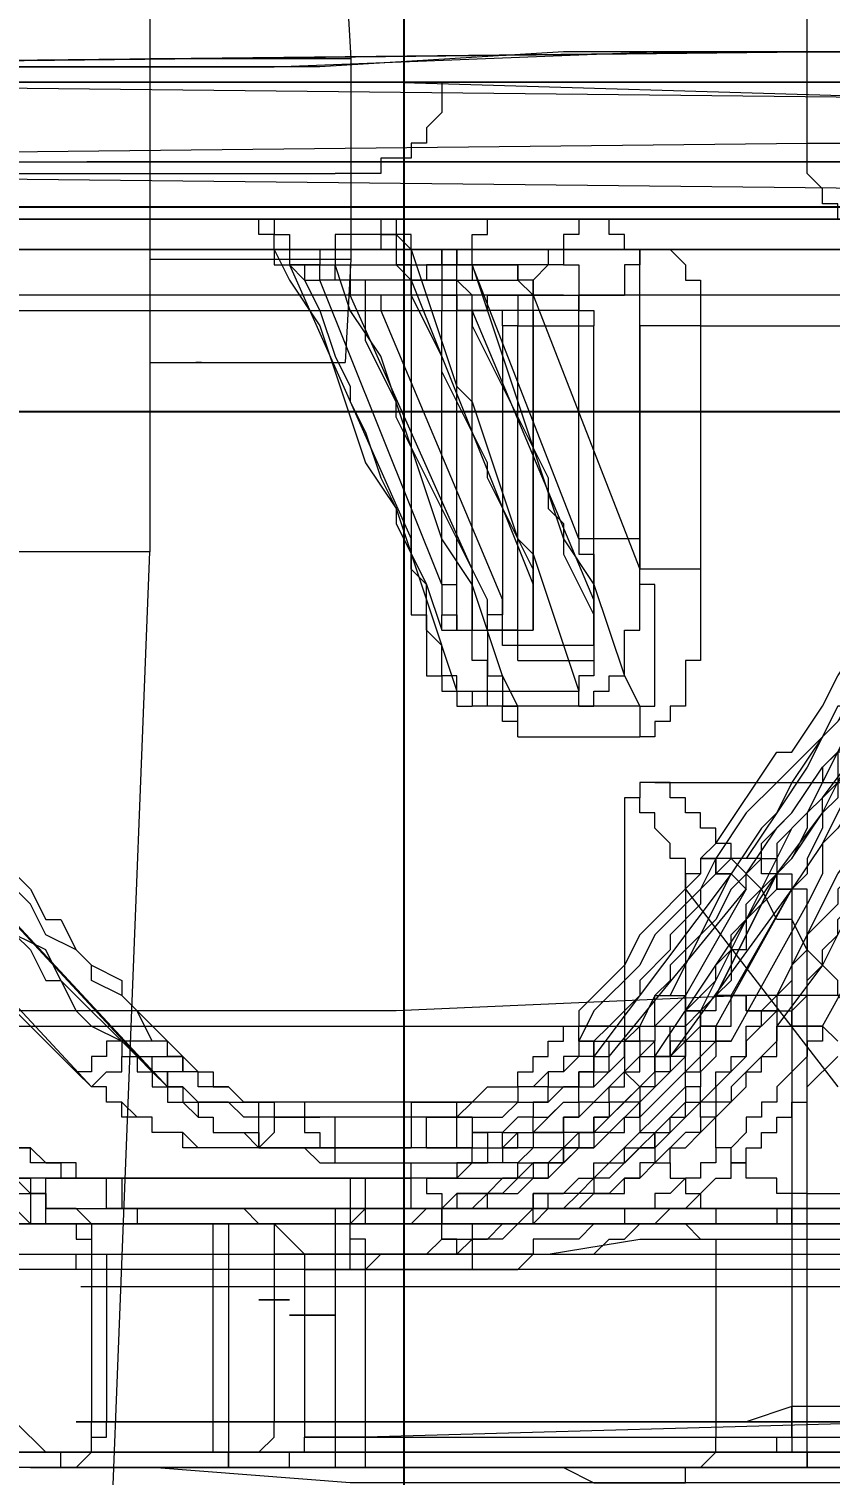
# Model space of a CAD drawing. Header units: millimetres. Extents: x 25083 to 52777, y 24772 to 45779.
# Drawn here: x 38549.48 to 38569.01, y 33675.28 to 33710.55 of the extents above; entities that cross this region are included whole.
import ezdxf

# ---------------------------------------------------------------- set-up
doc = ezdxf.new("R2010")
doc.units = ezdxf.units.MM
doc.layers.add('小车', color=7, linetype='Continuous')
doc.styles.get("Standard").update_dxf_attribs({"font": ''})
doc.styles.get('Standard').set_extended_font_data('SimSun')
doc.dimstyles.new('15', dxfattribs={"dimtxt": 15, "dimasz": 10, "dimexe": 2, "dimexo": 1, "dimgap": 1, "dimtad": 1, "dimdsep": 46, "dimtxsty": 'Standard', "dimcen": 2.5, "dimadec": 0, "dimazin": 0, "dimtfac": 1, "dimtmove": 2, "dimatfit": 3, "dimfxl": 1, "dimtolj": 1, "dimarcsym": 0})
doc.dimstyles.new('ISO-25', dxfattribs={"dimtxt": 2.5, "dimasz": 2.5, "dimexe": 1.25, "dimexo": 0.625, "dimtad": 1, "dimtxsty": 'Standard', "dimcen": 2.5, "dimadec": 0, "dimazin": 0, "dimtfac": 1, "dimtmove": 0, "dimatfit": 3, "dimfxl": 1, "dimarcsym": 0})

# ---------------------------------------------------------------- blocks, each defined once
blk = doc.blocks.new('*D925')
at = {"color": 0, "lineweight": -2}
for p, q in [((29677.862, 34881.662), (29677.862, 32448.293)), ((40733.017, 34757.645), (40733.017, 32448.293)), ((29680.362, 32449.543), (40730.517, 32449.543))]:
    blk.add_line(p, q, dxfattribs=at)
at = {"color": 0}
for points in [[(29680.362, 32449.96), (29680.362, 32449.127), (29677.862, 32449.543)], [(40730.517, 32449.127), (40730.517, 32449.96), (40733.017, 32449.543)]]:
    blk.add_solid(points, dxfattribs=at)
at = {"layer": 'DEFPOINTS', "color": 0}
for p in [(29677.862, 34882.287), (40733.017, 34758.27), (40733.017, 32449.543)]:
    blk.add_point(p, dxfattribs=at)
at = {"color": 0, "insert": (35205.439, 32451.628), "char_height": 2.5, "attachment_point": 5}
blk.add_mtext('11055,15', dxfattribs=at)
blk = doc.blocks.new('zw$D2F4')
at = {"color": 7, "lineweight": 5}
for points in [[(528.072, 956.249), (528.444, 922.456)], [(530.672, 922.456), (530.301, 956.249)], [(530.301, 955.507), (530.672, 922.456)], [(526.587, 955.135), (526.587, 921.342)], [(527.33, 920.228), (527.701, 955.135)], [(529.929, 955.135), (529.558, 920.228)], [(529.929, 933.597), (529.929, 955.135)], [(525.844, 919.114), (525.844, 954.021)], [(501.335, 781.711), (500.963, 781.711), (500.963, 782.825), (501.335, 784.31), (500.963, 785.424), (500.963, 820.332), (500.592, 832.587), (500.592, 901.66), (500.963, 914.286), (500.963, 925.427), (500.963, 935.082), (500.963, 953.279), (501.335, 953.65)], [(501.335, 953.65), (501.335, 928.769), (501.706, 926.541), (501.706, 809.934), (501.335, 800.65), (501.335, 781.711)], [(530.301, 782.825), (529.929, 782.825), (529.929, 783.939), (530.301, 785.796), (529.929, 786.91), (529.929, 832.958), (529.558, 846.327), (529.558, 887.919), (529.929, 901.288), (529.929, 936.567), (529.929, 942.138), (529.929, 948.822), (530.301, 950.308), (529.929, 951.422), (529.929, 952.536), (530.301, 952.907)], [(530.301, 952.907), (530.301, 935.453), (530.672, 926.169), (530.672, 810.677), (530.301, 801.393), (530.301, 798.793), (530.301, 793.594), (530.301, 782.825)], [(530.672, 891.262), (530.672, 928.397), (530.301, 934.339), (530.301, 951.05)], [(526.587, 933.225), (526.587, 944.737), (526.216, 945.851), (526.216, 949.194)], [(496.136, 786.91), (496.136, 792.48), (495.764, 794.337), (496.136, 796.194), (496.136, 800.279), (495.764, 803.621), (495.764, 922.084), (495.764, 931.368), (495.764, 933.597), (496.136, 938.424), (496.136, 948.822)], [(496.136, 948.822), (496.136, 945.48), (496.507, 944.737), (496.507, 813.648), (496.507, 804.364), (496.507, 791.366), (496.136, 790.623), (496.136, 786.91)], [(496.507, 941.024), (497.25, 941.766), (498.735, 942.509), (502.449, 943.995), (505.048, 945.109), (508.762, 946.223), (513.218, 947.337), (519.16, 948.08), (519.903, 948.451)], [(525.844, 948.451), (525.844, 931.74)], [(527.701, 948.451), (527.701, 933.968)], [(529.929, 948.451), (529.929, 897.575), (529.558, 892.004)], [(524.73, 932.111), (524.73, 947.708)], [(524.359, 946.965), (524.359, 930.626)], [(502.077, 941.395), (502.449, 941.766), (502.449, 943.252), (502.82, 943.252), (502.82, 943.995), (503.191, 943.995), (503.191, 944.366), (503.934, 945.109), (504.306, 945.109), (504.306, 945.48), (504.677, 945.48), (505.048, 945.851), (505.42, 945.851), (505.791, 946.223), (507.276, 946.223)], [(506.905, 945.851), (505.42, 945.851), (505.42, 945.48), (504.677, 945.48), (504.677, 945.109), (504.306, 945.109), (503.934, 944.737), (503.563, 944.737), (503.563, 944.366), (503.191, 944.366), (503.191, 943.995), (502.82, 943.623), (502.82, 943.252), (502.449, 943.252), (502.449, 942.509), (502.077, 942.138), (502.077, 941.024)], [(507.276, 945.109), (506.162, 945.109), (505.791, 944.737), (505.42, 944.737), (505.048, 944.366), (504.677, 944.366), (504.677, 943.995), (504.306, 943.995), (504.306, 943.623), (503.934, 943.623), (503.934, 943.252), (503.563, 942.88), (503.563, 942.138), (503.191, 942.138), (503.191, 941.395)], [(505.791, 940.281), (510.619, 945.109)], [(503.191, 941.024), (503.191, 942.138), (503.563, 942.509), (503.563, 942.88), (503.934, 942.88), (503.934, 943.623), (504.306, 943.623), (504.677, 943.995), (505.048, 943.995), (505.048, 944.366), (505.791, 944.366), (505.791, 944.737), (506.905, 944.737)], [(510.619, 944.737), (505.42, 939.91)], [(511.361, 944.366), (511.361, 943.995), (510.99, 943.623), (510.247, 943.252), (509.876, 942.509), (509.505, 942.509), (509.133, 941.766), (508.762, 941.395), (508.019, 941.024), (508.019, 940.652), (507.276, 940.281), (506.905, 939.91), (506.534, 939.167)], [(507.276, 943.995), (505.791, 943.995), (505.791, 943.623), (504.677, 943.623), (504.677, 943.252), (504.306, 943.252), (504.306, 942.88), (503.934, 942.88), (503.563, 942.509), (503.191, 942.138), (503.191, 941.766), (502.82, 941.766), (502.82, 941.024), (502.449, 941.024), (502.449, 939.167)], [(506.162, 938.796), (508.019, 940.652), (508.762, 941.024), (509.133, 941.766), (511.361, 943.995)], [(507.648, 852.269), (507.648, 923.941), (507.276, 932.482), (507.276, 943.995)], [(502.077, 938.796), (502.077, 939.91), (502.449, 940.281), (502.449, 941.024), (502.82, 941.024), (502.82, 941.395), (503.563, 942.138), (504.306, 942.88), (504.677, 942.88), (505.048, 943.252), (506.162, 943.252), (506.162, 943.623), (506.905, 943.623)], [(506.905, 943.623), (506.905, 926.912)], [(503.191, 939.538), (503.191, 940.281), (503.563, 940.281), (503.563, 941.395), (503.934, 941.395), (503.934, 941.766), (504.677, 942.509), (505.048, 942.88), (505.42, 942.88), (505.791, 943.252), (507.276, 943.252)], [(510.99, 943.252), (505.791, 938.424)], [(502.077, 941.395), (502.077, 942.88)], [(502.077, 942.88), (502.077, 941.395), (502.077, 941.024)], [(506.905, 942.88), (505.791, 942.88), (505.791, 942.509), (505.048, 942.509), (505.048, 942.138), (504.306, 942.138), (504.306, 941.766), (503.934, 941.766), (503.934, 941.395), (503.563, 941.024), (503.563, 940.652), (503.191, 940.652), (503.191, 939.167)], [(505.42, 938.053), (510.619, 942.88)], [(506.534, 938.053), (506.534, 938.424), (507.276, 938.796), (507.648, 939.167), (508.019, 939.91), (508.39, 939.91), (508.762, 940.281), (509.133, 941.024), (509.876, 941.395), (511.361, 942.88)], [(511.361, 942.509), (510.99, 942.509), (510.619, 941.766), (510.247, 941.395), (509.505, 941.024), (509.505, 940.652), (508.762, 940.281), (508.39, 939.91), (508.019, 939.167), (507.648, 939.167), (506.162, 937.681)], [(496.507, 940.652), (496.507, 941.766)], [(496.136, 941.024), (496.136, 941.395), (496.136, 941.024), (496.136, 940.652)], [(502.077, 933.597), (502.077, 941.395)], [(503.191, 941.395), (502.077, 941.395)], [(502.077, 940.652), (502.077, 941.395), (502.077, 941.024)], [(503.191, 933.597), (503.191, 941.395)], [(496.136, 936.567), (496.136, 941.024)], [(496.136, 941.024), (496.136, 940.652), (496.507, 940.652), (496.507, 939.91), (496.878, 939.91), (497.25, 939.91)], [(502.077, 941.024), (502.077, 940.281), (501.706, 940.281), (501.706, 939.91), (501.335, 939.91)], [(502.077, 941.024), (502.077, 933.225)], [(502.077, 941.024), (502.077, 936.567)], [(502.077, 941.024), (503.191, 941.024)], [(503.191, 941.024), (503.191, 933.225)], [(496.136, 940.652), (496.136, 936.196)], [(496.136, 940.652), (496.136, 940.281), (496.507, 939.91), (496.878, 939.91), (496.878, 939.538), (497.25, 939.538)], [(496.507, 939.538), (496.507, 940.652)], [(502.077, 940.652), (502.077, 939.91), (501.706, 939.91), (501.335, 939.91), (501.335, 939.538), (500.963, 939.538)], [(502.077, 936.196), (502.077, 940.652)], [(497.25, 939.91), (497.25, 940.281), (497.25, 939.538)], [(500.963, 939.538), (500.963, 940.281), (501.335, 940.281), (501.335, 939.91)], [(503.934, 935.825), (503.934, 937.31), (504.306, 937.681), (504.306, 938.424), (504.677, 938.424), (504.677, 939.167), (505.048, 939.167), (505.048, 939.538), (505.42, 939.538), (505.42, 939.91), (505.791, 940.281)], [(506.534, 939.167), (506.534, 939.538), (506.162, 939.538), (506.162, 939.91), (505.791, 939.91), (505.791, 940.281)], [(501.335, 939.91), (497.25, 939.91)], [(497.25, 936.939), (497.25, 939.91)], [(501.335, 939.91), (501.335, 936.939)], [(503.934, 935.825), (503.934, 937.681), (504.306, 937.681), (504.306, 938.424), (504.677, 938.424), (504.677, 938.796), (505.048, 939.167), (505.048, 939.538), (505.42, 939.538), (505.42, 939.91)], [(505.42, 939.91), (505.791, 939.538), (505.791, 939.167), (506.162, 939.167), (506.162, 938.796)], [(496.507, 938.796), (496.507, 939.538)], [(500.963, 939.538), (497.25, 939.538)], [(497.25, 939.538), (497.25, 936.567)], [(500.963, 936.567), (500.963, 939.538)], [(502.449, 939.167), (502.449, 939.538), (503.191, 939.538)], [(503.191, 939.538), (503.191, 932.111)], [(503.191, 939.167), (502.449, 939.167), (502.449, 938.796), (502.077, 938.796)], [(502.449, 939.167), (502.449, 931.74)], [(502.449, 853.383), (502.449, 939.167)], [(503.191, 931.74), (503.191, 939.167)], [(506.534, 939.167), (506.162, 939.167), (506.162, 938.796), (505.791, 938.796), (505.791, 938.424), (505.42, 938.053), (505.42, 937.681), (505.048, 937.31), (505.048, 936.567), (505.048, 935.825)], [(506.534, 938.053), (506.534, 939.167)], [(496.507, 938.053), (496.507, 938.796)], [(502.077, 931.368), (502.077, 938.796)], [(502.077, 938.796), (502.077, 923.198)], [(504.677, 935.453), (504.677, 936.196), (505.048, 936.567), (505.048, 937.31), (505.42, 937.681), (505.42, 938.053), (505.791, 938.053), (505.791, 938.424), (506.162, 938.796)], [(505.791, 938.424), (505.42, 938.424), (505.42, 938.053), (505.048, 938.053), (505.048, 937.681), (504.677, 937.31), (504.677, 936.939), (504.306, 936.939), (504.306, 935.825), (503.934, 935.825), (503.934, 935.453), (503.934, 934.339)], [(505.791, 938.424), (506.162, 938.424), (506.162, 938.053), (506.534, 938.053)], [(496.507, 937.681), (496.507, 938.053)], [(505.42, 938.053), (505.42, 937.681), (505.048, 937.681), (505.048, 937.31), (504.677, 937.31), (504.677, 936.939), (504.306, 936.939), (504.306, 936.196), (503.934, 935.825), (503.934, 935.082), (503.934, 934.711), (503.563, 934.339), (503.563, 933.968)], [(505.048, 934.711), (505.048, 936.196), (505.42, 936.567), (505.42, 937.31), (505.791, 937.31), (505.791, 937.681), (506.162, 937.681), (506.162, 938.053), (506.534, 938.053)], [(506.162, 937.681), (505.791, 937.681), (505.791, 938.053), (505.42, 938.053)], [(496.507, 937.31), (496.507, 937.681)], [(506.162, 937.681), (505.791, 937.31), (505.791, 936.939), (505.42, 936.939), (505.42, 936.567), (505.048, 936.196), (505.048, 935.453), (504.677, 935.453), (504.677, 935.082), (504.677, 934.339)], [(496.507, 936.939), (496.507, 937.31)], [(496.136, 936.567), (496.507, 936.567), (496.507, 936.939), (497.25, 936.939)], [(496.507, 935.825), (496.507, 936.939)], [(497.25, 922.827), (497.25, 936.939)], [(497.25, 936.939), (501.335, 936.939)], [(501.335, 936.939), (501.335, 933.968)], [(501.335, 936.939), (502.077, 936.939), (502.077, 936.567)], [(496.136, 922.456), (496.136, 936.567)], [(496.507, 936.196), (496.507, 936.567), (496.136, 936.567), (496.136, 934.339)], [(497.25, 936.567), (496.136, 936.567), (496.136, 936.196)], [(497.25, 936.567), (497.25, 922.456)], [(500.963, 936.567), (497.25, 936.567)], [(500.963, 933.597), (500.963, 936.567)], [(502.077, 936.196), (502.077, 936.567), (500.963, 936.567)], [(502.077, 936.567), (502.077, 933.968)], [(496.136, 936.196), (496.136, 922.456)], [(496.507, 923.57), (496.507, 936.196)], [(496.507, 936.196), (496.507, 935.825), (496.878, 935.453), (497.25, 935.453)], [(502.449, 936.196), (502.077, 935.825), (502.077, 935.453), (501.706, 935.453), (501.335, 935.453)], [(502.077, 933.597), (502.077, 936.196)], [(502.449, 934.339), (502.449, 936.196)], [(502.449, 936.196), (502.449, 923.57)], [(525.844, 935.453), (526.216, 935.453), (526.216, 935.825), (526.587, 935.825), (526.587, 936.196)], [(526.587, 932.854), (526.587, 936.196)], [(526.587, 936.196), (526.587, 935.825)], [(496.136, 935.825), (496.136, 928.397), (495.764, 927.655), (495.764, 925.427)], [(496.136, 933.597), (496.136, 935.825)], [(496.136, 935.825), (496.136, 935.082), (496.507, 935.082), (496.507, 934.711), (496.878, 934.711)], [(496.507, 935.082), (496.507, 935.825)], [(496.507, 935.082), (496.507, 935.825)], [(496.507, 935.825), (496.507, 935.082)], [(500.221, 935.825), (500.221, 935.082)], [(500.221, 935.082), (500.221, 935.825)], [(502.077, 935.825), (502.077, 935.453), (501.335, 934.711), (500.963, 934.711)], [(502.077, 925.427), (502.077, 935.825)], [(502.077, 935.825), (502.077, 933.597)], [(503.934, 931.74), (503.934, 935.825)], [(503.934, 935.825), (503.934, 932.111)], [(504.677, 935.453), (504.306, 935.453), (503.934, 935.825)], [(503.934, 935.825), (505.048, 935.825)], [(505.048, 932.111), (505.048, 935.825)], [(526.587, 935.825), (526.587, 935.453), (526.216, 935.453), (526.216, 935.082), (525.844, 935.082), (525.473, 935.082)], [(526.587, 935.825), (526.587, 933.225)], [(501.335, 935.453), (497.25, 935.453)], [(497.25, 935.453), (497.25, 933.968)], [(497.621, 922.827), (497.25, 923.941), (497.25, 935.453)], [(501.335, 935.453), (501.335, 922.827)], [(501.335, 933.968), (501.335, 935.453)], [(504.677, 931.74), (504.677, 935.453)], [(525.844, 935.453), (525.102, 935.082), (523.988, 934.339), (520.645, 933.225), (519.531, 932.482), (515.075, 930.997)], [(525.844, 935.453), (525.473, 935.453), (525.473, 935.082)], [(526.216, 932.482), (526.216, 933.968), (525.844, 933.968), (525.844, 935.453)], [(496.136, 935.082), (496.136, 933.968)], [(496.136, 933.968), (496.136, 935.082)], [(496.507, 934.711), (496.507, 935.082)], [(499.849, 933.968), (499.849, 935.082)], [(499.849, 935.082), (499.849, 933.968)], [(525.473, 935.082), (525.102, 934.711), (524.359, 934.339), (523.245, 933.968), (522.502, 933.597), (522.131, 933.597), (521.388, 933.225), (520.274, 932.854), (519.531, 932.482), (519.16, 932.482), (517.674, 931.74), (516.56, 931.368)], [(525.473, 935.082), (518.789, 932.111)], [(525.473, 935.082), (525.473, 934.711), (525.102, 934.711), (525.102, 934.339)], [(525.473, 935.082), (525.473, 932.482)], [(525.473, 934.711), (525.473, 935.082)], [(496.507, 933.597), (496.507, 934.711)], [(500.963, 934.711), (496.878, 934.711)], [(496.878, 934.711), (496.878, 924.684)], [(496.878, 933.225), (496.878, 934.711)], [(500.963, 934.711), (500.963, 933.225)], [(500.963, 924.684), (500.963, 934.711)], [(505.048, 934.711), (504.306, 934.711), (504.306, 934.339), (503.934, 934.339)], [(505.048, 930.997), (505.048, 934.711)], [(525.844, 934.711), (525.844, 934.339), (525.473, 934.339), (525.473, 933.968)], [(525.473, 934.711), (525.473, 932.482)], [(525.844, 934.339), (525.844, 934.711)], [(525.844, 934.711), (525.844, 931.368)], [(496.136, 934.339), (496.136, 920.599)], [(497.25, 933.968), (496.136, 933.968), (496.136, 934.339)], [(502.449, 934.339), (502.449, 933.968), (501.335, 933.968)], [(502.449, 931.368), (502.449, 934.339)], [(503.563, 933.968), (504.677, 933.968), (504.677, 934.339)], [(503.934, 930.997), (503.934, 934.339)], [(504.677, 930.626), (504.677, 934.339)], [(517.674, 931.368), (525.102, 934.339)], [(525.844, 934.339), (525.844, 933.968), (525.473, 933.968), (525.473, 933.597), (525.102, 933.597), (524.73, 933.597)], [(525.102, 931.74), (525.102, 934.339)], [(525.102, 934.339), (525.473, 934.339)], [(525.473, 934.339), (525.473, 931.74)], [(525.844, 931.74), (525.844, 934.339)], [(497.25, 933.968), (497.25, 920.228)], [(501.335, 933.968), (497.25, 933.968)], [(501.335, 930.997), (501.335, 933.968)], [(502.077, 933.968), (501.335, 933.968)], [(501.335, 933.968), (501.335, 931.74), (501.706, 931.368), (501.706, 930.254), (502.077, 929.883), (502.077, 929.512), (502.449, 929.14), (502.449, 928.769), (502.82, 928.769), (502.82, 928.397), (503.191, 928.026), (503.191, 927.655), (503.563, 927.655), (503.563, 927.283), (505.42, 925.427), (505.791, 925.427), (505.791, 925.055), (506.162, 925.055), (506.534, 924.684), (506.905, 924.684)], [(502.077, 933.968), (502.077, 933.597), (502.449, 933.225), (502.449, 931.368), (502.82, 930.997), (502.82, 930.254), (503.191, 929.883), (503.191, 929.512), (503.563, 929.14), (503.563, 928.769), (504.306, 928.026), (504.306, 927.655), (504.677, 927.655), (504.677, 927.283), (505.791, 926.169), (506.162, 926.169), (506.162, 925.798), (506.905, 925.798), (506.905, 925.427), (507.276, 925.427)], [(502.077, 933.968), (502.077, 933.597)], [(503.563, 933.968), (503.563, 930.254)], [(514.704, 929.512), (515.446, 929.883), (517.674, 930.626), (518.789, 931.368), (523.245, 932.854), (524.359, 933.597), (525.473, 933.968)], [(524.73, 933.597), (525.102, 933.597), (525.102, 933.968), (525.473, 933.968)], [(525.473, 933.968), (525.473, 930.626)], [(528.815, 931.74), (528.444, 931.74), (528.444, 932.111), (528.072, 932.111), (528.072, 932.854), (527.701, 932.854), (527.701, 933.225), (527.701, 933.968)], [(496.136, 920.228), (496.136, 933.597)], [(496.136, 933.597), (496.136, 933.225), (496.878, 933.225)], [(496.507, 932.854), (496.507, 933.597)], [(506.534, 924.313), (506.534, 924.684), (506.162, 924.684), (505.791, 925.055), (505.42, 925.055), (505.42, 925.427), (505.048, 925.427), (503.191, 927.283), (503.191, 927.655), (502.82, 927.655), (502.82, 928.026), (502.449, 928.397), (502.449, 928.769), (502.077, 929.14), (502.077, 929.512), (501.706, 929.883), (501.706, 930.626), (501.335, 930.997), (501.335, 932.854), (500.963, 933.225), (500.963, 933.597)], [(500.963, 933.597), (502.077, 933.597)], [(500.963, 933.225), (501.706, 933.225), (501.706, 933.597), (502.077, 933.597)], [(502.077, 933.597), (502.077, 930.997)], [(507.276, 925.055), (506.905, 925.427), (506.534, 925.427), (506.534, 925.798), (506.162, 925.798), (506.162, 926.169), (505.791, 926.169), (504.306, 927.655), (504.306, 928.026), (503.934, 928.026), (503.934, 928.397), (503.563, 928.397), (503.563, 929.14), (503.191, 929.14), (503.191, 929.883), (502.82, 930.254), (502.82, 930.997), (502.449, 930.997), (502.449, 933.225), (502.077, 933.597)], [(503.191, 933.597), (502.077, 933.597)], [(502.077, 933.225), (502.077, 933.597)], [(507.276, 925.055), (506.905, 925.055), (506.534, 925.427), (506.162, 925.427), (506.162, 925.798), (505.791, 925.798), (505.791, 926.169), (505.42, 926.169), (505.42, 926.541), (505.048, 926.541), (504.306, 927.283), (504.306, 927.655), (503.934, 927.655), (503.934, 928.026), (503.563, 928.397), (503.563, 928.769), (503.191, 928.769), (503.191, 929.512), (502.82, 929.883), (502.82, 930.254), (502.449, 930.626), (502.449, 931.74), (502.077, 932.111), (502.077, 933.597)], [(503.191, 933.597), (503.191, 932.111), (503.563, 932.111), (503.563, 930.626), (503.934, 930.626), (503.934, 929.883), (504.306, 929.512), (504.306, 929.14), (505.048, 928.397), (505.048, 928.026), (505.42, 928.026), (505.42, 927.655), (506.162, 926.912), (506.534, 926.912), (506.534, 926.541), (506.905, 926.541), (506.905, 926.169), (507.648, 926.169), (507.648, 925.798)], [(518.046, 930.626), (524.73, 933.597)], [(524.73, 931.368), (524.73, 933.597)], [(529.929, 932.854), (529.929, 933.597)], [(497.25, 919.856), (496.878, 933.225)], [(496.878, 933.225), (500.963, 933.225)], [(500.963, 933.225), (500.963, 930.626)], [(502.077, 933.225), (502.077, 932.111), (502.449, 931.74), (502.449, 930.254), (502.82, 930.254), (502.82, 929.512), (503.191, 929.14), (503.191, 928.769), (503.934, 928.026), (503.934, 927.655), (504.306, 927.283), (504.677, 926.912), (504.677, 926.541), (505.048, 926.541), (506.162, 925.427), (506.534, 925.427), (506.534, 925.055), (507.276, 925.055)], [(502.077, 933.225), (503.191, 933.225)], [(507.648, 925.427), (506.905, 926.169), (506.534, 926.169), (505.048, 927.655), (505.048, 928.026), (504.677, 928.026), (504.677, 928.397), (504.306, 928.397), (504.306, 929.14), (503.934, 929.14), (503.934, 929.883), (503.563, 929.883), (503.563, 930.997), (503.191, 930.997), (503.191, 933.225)], [(516.932, 930.254), (517.303, 930.254), (521.759, 932.482), (522.131, 932.482), (523.616, 933.225), (524.359, 933.225)], [(524.359, 933.225), (524.73, 933.225), (525.102, 933.225)], [(524.359, 933.225), (524.359, 932.854)], [(526.587, 933.225), (526.587, 932.854), (526.216, 932.854), (526.216, 932.482), (525.844, 932.482), (525.844, 932.111), (524.73, 932.111)], [(524.73, 932.854), (524.73, 933.225), (525.102, 933.225)], [(525.102, 931.368), (525.102, 933.225)], [(526.587, 933.225), (526.587, 932.854), (525.844, 932.854), (525.844, 932.482), (525.473, 932.482)], [(496.507, 932.482), (496.507, 932.854)], [(524.359, 932.854), (517.303, 929.883)], [(524.359, 932.854), (524.359, 930.254)], [(524.73, 932.854), (524.359, 932.854)], [(524.73, 930.254), (524.73, 932.854)], [(524.73, 930.997), (524.73, 932.854)], [(526.587, 932.854), (526.587, 932.482), (526.216, 932.482)], [(526.587, 929.883), (526.587, 932.854)], [(529.558, 920.228), (529.929, 932.854)], [(496.507, 931.74), (496.507, 932.482)], [(526.216, 932.482), (525.844, 932.111), (522.502, 930.997), (522.131, 930.626), (518.789, 929.512), (518.417, 929.14), (515.075, 928.026)], [(524.73, 932.111), (525.473, 932.111), (525.473, 932.482)], [(525.473, 932.111), (525.473, 932.482), (525.102, 932.111)], [(525.102, 932.111), (525.473, 932.111), (525.473, 932.482)], [(525.473, 932.482), (525.473, 929.883)], [(525.473, 932.111), (525.473, 932.482)], [(525.473, 930.626), (525.473, 930.997), (525.844, 930.997), (525.844, 932.111), (526.216, 932.111), (526.216, 932.482)], [(502.449, 931.74), (502.449, 932.111), (503.191, 932.111)], [(507.648, 924.684), (507.276, 925.055), (506.905, 925.055), (506.162, 925.798), (505.791, 925.798), (505.791, 926.169), (505.048, 926.912), (505.048, 927.283), (504.677, 927.283), (504.677, 927.655), (504.306, 927.655), (504.306, 928.397), (503.934, 928.397), (503.934, 928.769), (503.934, 929.14), (503.563, 929.512), (503.563, 930.626), (503.191, 930.997), (503.191, 932.111)], [(506.162, 927.655), (505.791, 927.655), (505.791, 928.026), (505.42, 928.026), (505.42, 928.397), (505.048, 928.769), (505.048, 929.14), (504.677, 929.14), (504.677, 929.512), (504.306, 929.883), (504.306, 930.626), (503.934, 930.626), (503.934, 932.111)], [(505.048, 932.111), (503.934, 932.111)], [(505.048, 932.111), (505.048, 930.626), (505.42, 930.254), (505.42, 929.512), (505.791, 929.512), (505.791, 929.14), (506.162, 929.14), (506.162, 928.769), (506.534, 928.769), (506.534, 928.397), (506.905, 928.397), (506.905, 928.026)], [(518.789, 932.111), (516.932, 932.111), (516.932, 931.74), (515.446, 931.74), (515.446, 931.368), (515.075, 931.368), (515.075, 930.997), (514.704, 930.997), (514.704, 930.626)], [(515.075, 930.997), (515.446, 930.997), (515.446, 931.368), (516.189, 931.368), (516.56, 931.74), (517.674, 931.74), (518.046, 932.111), (518.789, 932.111)], [(525.102, 932.111), (517.674, 929.14)], [(517.674, 929.14), (518.046, 929.14), (520.274, 930.254), (520.645, 930.254), (522.873, 931.368), (523.245, 931.368), (524.73, 932.111), (525.473, 932.111)], [(524.73, 932.111), (518.789, 932.111)], [(524.73, 932.111), (518.789, 932.111)], [(525.102, 932.111), (525.102, 929.512)], [(496.507, 930.997), (496.507, 931.74)], [(503.191, 931.74), (502.82, 931.74), (502.82, 931.368), (502.077, 931.368)], [(502.449, 931.74), (502.449, 931.368)], [(502.449, 931.74), (502.449, 929.14), (502.82, 929.14), (502.82, 928.397), (503.191, 928.026), (503.191, 927.655), (503.563, 927.283), (503.563, 926.912), (503.934, 926.912), (503.934, 926.169), (504.306, 926.169), (504.306, 925.798), (504.677, 925.798), (504.677, 925.427), (505.048, 925.427), (505.048, 925.055), (505.42, 924.684), (505.791, 924.684), (505.791, 924.313), (506.162, 924.313), (506.162, 923.941), (506.905, 923.941), (506.905, 923.57), (507.276, 923.57)], [(503.191, 931.74), (503.191, 929.512), (503.563, 929.512), (503.563, 928.397), (503.934, 928.397), (503.934, 927.655), (504.306, 927.283), (504.306, 926.912), (504.677, 926.912), (504.677, 926.541), (505.048, 926.169), (506.162, 925.055), (506.534, 925.055), (506.534, 924.684), (506.905, 924.684), (506.905, 924.313), (507.648, 924.313)], [(503.934, 931.74), (503.934, 929.883), (504.306, 929.883), (504.306, 929.14), (504.677, 929.14), (504.677, 928.769), (505.048, 928.397), (505.048, 928.026), (505.42, 928.026), (505.42, 927.655), (505.791, 927.655), (505.791, 927.283), (506.162, 927.283)], [(503.934, 931.74), (504.677, 931.74)], [(506.534, 928.026), (506.162, 928.026), (506.162, 928.397), (505.791, 928.397), (505.791, 928.769), (505.42, 929.14), (505.42, 929.512), (505.048, 929.512), (505.048, 930.254), (505.048, 930.626), (504.677, 930.997), (504.677, 931.74)], [(524.359, 930.626), (524.73, 930.626), (525.102, 930.997), (525.473, 930.997), (525.473, 931.368), (525.844, 931.368), (525.844, 931.74)], [(525.102, 931.74), (525.102, 931.368), (524.359, 931.368)], [(524.359, 930.997), (525.473, 930.997), (525.473, 931.368), (525.473, 931.74)], [(525.844, 931.74), (525.844, 931.368), (525.102, 931.368), (524.73, 931.368)], [(525.473, 931.74), (525.102, 931.74)], [(525.473, 929.883), (525.473, 931.74)], [(529.929, 931.368), (529.187, 931.368), (528.815, 931.74)], [(501.335, 930.997), (501.706, 930.997), (501.706, 931.368), (502.449, 931.368)], [(506.905, 923.198), (506.534, 923.198), (505.42, 924.313), (505.048, 924.313), (505.048, 924.684), (504.677, 924.684), (504.677, 925.055), (504.306, 925.055), (504.306, 925.427), (503.563, 926.169), (503.563, 926.541), (503.191, 926.541), (503.191, 926.912), (502.82, 927.283), (502.82, 927.655), (502.82, 928.026), (502.449, 928.397), (502.449, 929.14), (502.077, 929.512), (502.077, 931.368)], [(502.077, 930.997), (502.077, 931.368)], [(507.276, 923.198), (506.534, 923.941), (506.162, 923.941), (505.42, 924.684), (505.048, 924.684), (505.048, 925.055), (503.934, 926.169), (503.934, 926.541), (503.191, 927.283), (503.191, 927.655), (502.82, 928.026), (502.82, 929.14), (502.449, 929.14), (502.449, 931.368)], [(516.56, 931.368), (516.56, 930.997)], [(516.56, 931.368), (516.932, 931.368)], [(516.932, 931.368), (516.932, 930.997), (516.56, 930.997)], [(517.674, 931.368), (516.932, 931.368)], [(517.674, 931.368), (524.359, 931.368)], [(524.73, 931.368), (524.73, 930.997), (524.359, 930.997), (524.359, 930.626)], [(524.359, 930.626), (524.73, 930.626), (524.73, 930.997), (525.102, 930.997), (525.102, 931.368)], [(525.102, 931.368), (524.73, 931.368), (524.73, 930.997)], [(525.844, 931.368), (525.844, 930.997), (525.473, 930.997), (525.473, 930.626)], [(525.844, 931.368), (525.844, 928.397)], [(496.507, 930.626), (496.507, 930.997)], [(502.077, 930.997), (502.077, 930.626), (501.335, 930.626), (500.963, 930.626)], [(506.905, 922.084), (506.534, 922.084), (506.534, 922.456), (506.162, 922.456), (505.42, 923.198), (505.048, 923.198), (505.048, 923.57), (504.677, 923.57), (504.677, 923.941), (504.306, 923.941), (503.934, 924.313), (503.934, 924.684), (503.563, 924.684), (503.563, 925.055), (503.191, 925.055), (503.191, 925.427), (502.82, 925.798), (502.82, 926.169), (502.449, 926.169), (502.449, 926.912), (502.077, 926.912), (502.077, 927.283), (502.077, 927.655), (501.706, 928.026), (501.706, 929.14), (501.335, 929.14), (501.335, 930.997)], [(502.077, 930.997), (502.077, 929.14), (502.449, 929.14), (502.449, 928.026), (502.82, 927.655), (502.82, 926.912), (503.191, 926.912), (503.191, 926.541), (503.563, 926.169), (503.563, 925.798), (503.934, 925.798), (503.934, 925.427), (504.306, 925.055), (505.42, 923.941), (505.791, 923.941), (505.791, 923.57), (506.162, 923.57), (506.162, 923.198), (506.905, 923.198), (506.905, 922.827)], [(503.934, 930.997), (505.048, 930.997)], [(503.934, 930.997), (503.934, 929.512), (504.306, 929.512), (504.306, 928.397), (504.677, 928.397), (504.677, 928.026), (505.048, 927.655), (505.048, 927.283), (505.42, 927.283), (505.42, 926.912), (505.791, 926.912), (505.791, 926.541), (506.162, 926.541), (506.162, 926.169)], [(506.905, 927.283), (506.534, 927.655), (506.162, 927.655), (506.162, 928.026), (505.791, 928.397), (505.791, 928.769), (505.42, 928.769), (505.42, 929.512), (505.048, 929.512), (505.048, 929.883), (505.048, 930.997)], [(515.075, 930.997), (515.075, 930.626), (514.704, 930.626)], [(515.075, 930.997), (515.075, 928.026)], [(516.56, 930.997), (516.56, 929.512)], [(516.56, 930.997), (517.674, 930.997)], [(517.674, 930.997), (524.359, 930.997)], [(524.359, 930.626), (524.73, 930.626), (524.73, 930.997)], [(524.359, 929.14), (524.359, 930.997)], [(524.73, 928.397), (524.73, 930.997)], [(496.507, 929.883), (496.507, 930.626)], [(500.963, 930.626), (500.963, 929.512), (501.335, 929.14), (501.335, 927.655), (501.706, 927.283), (501.706, 926.912), (502.077, 926.541), (502.077, 926.169), (502.449, 925.798), (502.449, 925.427), (503.191, 924.684), (503.191, 924.313), (503.563, 924.313), (503.563, 923.941), (503.934, 923.941), (503.934, 923.57), (504.306, 923.57), (504.306, 923.198), (504.677, 923.198), (504.677, 922.827), (505.048, 922.827), (505.048, 922.456), (505.42, 922.456), (506.162, 921.713)], [(504.677, 930.626), (504.306, 930.626), (504.306, 930.254), (503.934, 930.254), (503.563, 930.254)], [(504.677, 930.626), (504.677, 929.883), (505.048, 929.512), (505.048, 928.769), (505.42, 928.769), (505.42, 928.026), (505.791, 928.026), (505.791, 927.655), (506.162, 927.655), (506.162, 927.283), (506.534, 927.283), (506.534, 926.912)], [(513.961, 929.512), (514.332, 929.512), (514.332, 929.883), (514.704, 929.883), (514.704, 930.254), (515.075, 930.254), (515.446, 930.254), (515.818, 930.254), (515.818, 930.626), (518.046, 930.626)], [(514.704, 928.026), (514.704, 930.626)], [(518.046, 930.626), (516.56, 930.626), (516.56, 930.254), (515.446, 930.254), (515.446, 929.883), (514.704, 929.883), (514.704, 929.512)], [(525.473, 930.626), (518.789, 928.397), (517.674, 927.655), (515.446, 926.912), (514.704, 926.541)], [(524.359, 930.626), (523.988, 930.626), (520.274, 928.769), (519.531, 928.769), (519.16, 928.397), (518.417, 928.397), (516.932, 927.655)], [(517.303, 927.655), (524.359, 930.626)], [(518.046, 930.626), (524.359, 930.626)], [(518.046, 930.626), (524.359, 930.626)], [(518.789, 928.026), (525.473, 930.626)], [(524.359, 928.026), (524.359, 930.626)], [(525.473, 930.626), (525.102, 930.626), (525.102, 929.512), (524.73, 929.14)], [(525.473, 928.397), (525.473, 930.626)], [(525.473, 930.626), (526.216, 930.626), (526.216, 930.254), (526.587, 930.254), (526.587, 929.883)], [(506.162, 925.798), (505.791, 925.798), (505.791, 926.169), (505.42, 926.169), (505.42, 926.541), (505.048, 926.541), (505.048, 926.912), (504.677, 927.283), (504.677, 927.655), (504.306, 927.655), (504.306, 928.397), (503.934, 928.397), (503.934, 928.769), (503.934, 929.883), (503.563, 929.883), (503.563, 930.254)], [(515.818, 929.512), (516.189, 929.512), (516.189, 929.883), (516.56, 929.883), (516.56, 930.254), (516.932, 930.254)], [(517.303, 929.883), (516.932, 929.883), (516.932, 930.254)], [(523.988, 929.883), (524.359, 929.883), (524.359, 930.254)], [(524.73, 930.254), (524.73, 929.512), (524.359, 929.512), (523.988, 929.512)], [(524.359, 930.254), (524.73, 930.254)], [(524.73, 930.254), (524.73, 928.397)], [(496.507, 929.512), (496.507, 929.883)], [(516.189, 929.512), (516.56, 929.512), (516.56, 929.883), (516.932, 929.883), (517.303, 929.883)], [(523.988, 929.883), (517.303, 929.883)], [(524.359, 929.14), (525.102, 929.14), (525.102, 929.512), (525.473, 929.512), (525.473, 929.883)], [(525.473, 929.883), (525.473, 929.512), (525.102, 929.512)], [(526.587, 927.655), (526.587, 929.883)], [(496.507, 929.14), (496.507, 929.512)], [(513.961, 929.512), (514.704, 929.512)], [(513.961, 929.512), (513.961, 926.541)], [(514.704, 926.541), (514.704, 929.512)], [(515.818, 929.512), (515.818, 927.655)], [(515.818, 929.512), (516.189, 929.512)], [(516.189, 929.512), (523.988, 929.512)], [(516.189, 927.655), (516.189, 929.512)], [(516.56, 929.512), (516.56, 929.14)], [(516.56, 929.512), (516.56, 929.14)], [(523.988, 929.512), (523.988, 927.655)], [(524.359, 929.14), (525.102, 929.14), (525.102, 929.512)], [(496.507, 928.769), (496.507, 929.14)], [(516.56, 929.14), (524.359, 929.14)], [(516.56, 929.14), (516.932, 929.14), (517.674, 929.14)], [(516.56, 929.14), (516.932, 929.14)], [(516.932, 929.14), (516.56, 929.14)], [(516.56, 929.14), (516.932, 929.14)], [(517.674, 929.14), (516.932, 929.14)], [(524.359, 929.14), (517.674, 929.14)], [(524.73, 929.14), (518.046, 926.541)], [(524.73, 929.14), (524.73, 926.912)], [(525.844, 928.397), (525.844, 928.769), (525.473, 928.769), (525.102, 929.14), (524.73, 929.14)], [(496.507, 928.026), (496.507, 928.769)], [(524.73, 928.397), (524.73, 928.026), (524.359, 928.026), (524.359, 927.655), (523.988, 927.655)], [(524.73, 928.397), (524.73, 928.026), (524.359, 928.026)], [(525.473, 928.397), (525.473, 928.026), (524.73, 928.026)], [(526.587, 927.655), (526.587, 928.026), (526.216, 928.026), (526.216, 928.397), (525.844, 928.397), (525.473, 928.397)], [(525.844, 928.397), (525.844, 926.169)], [(496.507, 927.655), (496.507, 928.026)], [(496.507, 927.655), (496.507, 928.026)], [(506.162, 927.655), (506.534, 927.655), (506.534, 928.026), (506.905, 928.026)], [(506.534, 928.026), (506.534, 927.655), (506.162, 927.655), (506.162, 927.283)], [(510.99, 924.684), (510.247, 925.055), (509.133, 926.169), (508.39, 926.541), (507.276, 927.655), (506.534, 928.026)], [(510.99, 925.055), (510.619, 925.055), (509.133, 926.541), (508.39, 926.912), (507.276, 928.026), (506.905, 928.026)], [(514.704, 928.026), (514.704, 927.655), (515.075, 927.655), (515.075, 927.283), (515.446, 927.283), (515.446, 926.912), (515.818, 926.912), (516.56, 926.912), (516.56, 926.541), (518.789, 926.541)], [(514.704, 928.026), (515.075, 928.026)], [(518.789, 928.026), (518.417, 928.026), (518.417, 927.655), (515.446, 927.655), (515.446, 928.026), (515.075, 928.026)], [(518.789, 928.026), (524.73, 928.026)], [(518.789, 926.541), (518.789, 928.026)], [(524.359, 928.026), (524.359, 927.655), (523.988, 927.655)], [(524.73, 926.541), (524.73, 928.026)], [(496.507, 926.912), (496.507, 927.655)], [(510.619, 924.313), (506.162, 927.655)], [(516.932, 927.655), (515.818, 927.655)], [(516.189, 927.655), (515.818, 927.655)], [(516.189, 927.655), (523.988, 927.655)], [(517.303, 927.655), (516.189, 927.655)], [(516.932, 927.655), (517.303, 927.655)], [(517.303, 927.655), (523.988, 927.655)], [(524.73, 926.541), (525.844, 926.541), (525.844, 926.912), (526.216, 926.912), (526.216, 927.283), (526.587, 927.283), (526.587, 927.655)], [(526.587, 902.402), (526.587, 927.655)], [(506.162, 927.283), (510.247, 923.941)], [(506.905, 927.283), (506.905, 926.912), (506.534, 926.912), (506.534, 926.541), (506.162, 926.541), (506.162, 926.169)], [(510.99, 923.941), (510.99, 924.313), (510.247, 925.055), (509.876, 925.055), (509.133, 925.798), (508.762, 925.798), (508.019, 926.541), (507.648, 926.541), (506.905, 927.283)], [(496.507, 926.541), (496.507, 926.912)], [(506.905, 926.912), (505.791, 926.912), (505.42, 926.541), (504.306, 926.541), (504.306, 926.169), (503.563, 926.169), (503.563, 925.798), (503.191, 925.798), (503.191, 925.427), (502.82, 925.427), (502.82, 925.055), (502.449, 925.055), (502.449, 924.684), (502.077, 924.684), (502.077, 923.198)], [(506.162, 925.798), (506.162, 926.169), (506.534, 926.169), (506.534, 926.912)], [(510.99, 923.57), (510.247, 924.313), (509.505, 924.684), (508.39, 925.798), (508.019, 925.798), (507.648, 926.169), (506.905, 926.541), (506.534, 926.912)], [(512.475, 926.912), (506.905, 926.912)], [(506.905, 926.912), (506.905, 925.427)], [(510.247, 925.427), (510.99, 925.427), (510.99, 925.798), (511.361, 925.798), (511.733, 926.169), (512.104, 926.169), (512.104, 926.541), (512.475, 926.541), (512.475, 926.912)], [(512.847, 926.169), (512.847, 926.541), (512.475, 926.541), (512.475, 926.912)], [(523.988, 926.541), (524.73, 926.541), (524.73, 926.912)], [(525.844, 926.169), (525.844, 926.541), (525.473, 926.541), (525.473, 926.912), (525.102, 926.912), (524.73, 926.912)], [(496.507, 925.427), (496.507, 926.541)], [(518.046, 925.055), (515.818, 925.055), (515.818, 925.427), (514.704, 925.427), (514.704, 925.798), (514.332, 925.798), (514.332, 926.169), (513.961, 926.169), (513.961, 926.541)], [(514.704, 926.541), (513.961, 926.541)], [(514.704, 926.541), (514.704, 926.169), (515.818, 926.169), (517.674, 926.169), (517.674, 926.541), (518.046, 926.541)], [(523.988, 926.541), (518.046, 926.541)], [(518.046, 925.055), (518.046, 926.541)], [(518.789, 926.541), (524.73, 926.541)], [(523.988, 925.055), (523.988, 926.541)], [(525.102, 902.031), (525.102, 910.572), (524.73, 911.686), (524.73, 926.541)], [(506.162, 926.169), (510.619, 923.198)], [(510.99, 924.313), (511.361, 924.313), (511.361, 924.684), (511.733, 924.684), (511.733, 925.055), (512.104, 925.055), (512.104, 925.427), (512.475, 925.427), (512.475, 925.798), (512.847, 925.798), (512.847, 926.169)], [(512.847, 926.169), (512.847, 921.342)], [(525.844, 926.169), (525.844, 925.798), (525.473, 925.427), (525.102, 925.427), (525.102, 925.055), (523.988, 925.055)], [(525.844, 926.169), (525.844, 900.546)], [(510.247, 922.827), (506.162, 925.798)], [(507.648, 925.798), (507.648, 925.427), (507.276, 925.427), (507.276, 925.055)], [(507.648, 925.798), (510.619, 924.313)], [(495.764, 925.427), (496.136, 925.427), (496.136, 925.055), (496.507, 924.684), (496.878, 924.684)], [(496.507, 925.055), (496.507, 925.427)], [(502.077, 925.427), (501.706, 925.055), (501.706, 924.684), (501.335, 924.684), (500.963, 924.684)], [(502.077, 920.228), (502.077, 925.427)], [(502.82, 922.456), (502.82, 923.198), (503.191, 923.198), (503.191, 923.941), (503.563, 923.941), (503.563, 924.313), (503.934, 924.313), (503.934, 924.684), (504.306, 924.684), (504.677, 924.684), (504.677, 925.055), (505.42, 925.055), (505.42, 925.427), (506.905, 925.427)], [(510.247, 925.427), (505.42, 921.713)], [(510.247, 925.427), (506.905, 925.427)], [(506.905, 924.684), (506.905, 925.055), (507.276, 925.055), (507.276, 925.427)], [(507.276, 925.055), (507.276, 925.427)], [(507.276, 925.427), (508.019, 924.684), (508.39, 924.684), (508.762, 924.313), (509.133, 924.313), (509.505, 923.941), (509.876, 923.941), (510.619, 923.198)], [(507.276, 925.055), (507.276, 925.427), (507.648, 925.427)], [(510.247, 923.941), (507.648, 925.427)], [(510.99, 924.313), (510.99, 925.055), (510.619, 925.055), (510.619, 925.427), (510.247, 925.427)], [(496.507, 923.198), (496.507, 925.055)], [(507.276, 925.055), (506.905, 925.055), (506.905, 924.684), (506.534, 924.684), (506.534, 924.313)], [(510.619, 923.198), (510.247, 923.198), (509.505, 923.941), (508.762, 923.941), (508.762, 924.313), (508.019, 924.313), (507.648, 924.684), (507.276, 924.684), (507.276, 925.055)], [(507.276, 925.055), (507.648, 924.684), (510.619, 923.198), (512.104, 922.084), (512.475, 922.084), (513.961, 920.97), (516.932, 919.485), (517.303, 919.114), (521.759, 916.885)], [(521.759, 916.885), (521.388, 917.257), (518.417, 918.742), (516.932, 919.856), (516.56, 919.856), (515.075, 920.97), (512.104, 922.456), (511.733, 922.827), (507.276, 925.055)], [(510.99, 925.055), (510.99, 924.684), (510.619, 924.684), (510.619, 924.313)], [(510.99, 925.055), (511.361, 924.684), (513.589, 923.198), (513.589, 922.827), (514.704, 922.084), (515.446, 921.713), (516.56, 920.97), (518.046, 919.485), (519.16, 918.742), (519.903, 918.371), (520.645, 917.628)], [(523.988, 925.055), (518.046, 925.055)], [(523.988, 925.055), (523.988, 900.174)], [(500.963, 924.684), (496.878, 924.684)], [(496.878, 924.684), (496.878, 920.97)], [(500.963, 920.97), (500.963, 924.684)], [(510.247, 922.827), (506.905, 924.684)], [(507.276, 923.57), (507.276, 923.941), (507.648, 923.941), (507.648, 924.684)], [(510.619, 923.198), (507.648, 924.684)], [(510.247, 923.941), (510.619, 924.313), (510.619, 924.684), (510.99, 924.684)], [(521.759, 916.514), (521.759, 916.885), (521.017, 916.885), (521.017, 917.257), (520.645, 917.257), (520.645, 917.628), (519.903, 917.628), (519.903, 917.999), (519.531, 918.371), (519.16, 918.371), (518.046, 919.485), (517.674, 919.485), (516.932, 919.856), (516.56, 920.599), (514.332, 921.713), (513.589, 922.456), (512.847, 923.198), (512.104, 923.941), (510.99, 924.684)], [(506.162, 920.599), (506.534, 920.97), (507.276, 921.342), (507.648, 921.713), (508.019, 921.713), (508.762, 922.456), (509.505, 922.827), (509.505, 923.198), (510.247, 923.57), (510.99, 924.313)], [(506.534, 924.313), (509.876, 922.456)], [(507.648, 924.313), (507.648, 923.941), (507.276, 923.941), (507.276, 923.198), (506.905, 923.198)], [(507.648, 924.313), (510.247, 922.827)], [(521.759, 916.885), (521.388, 917.257), (521.017, 917.257), (521.017, 917.628), (520.645, 917.628), (520.274, 917.999), (519.903, 917.999), (519.16, 918.742), (516.932, 919.856), (516.189, 920.599), (514.704, 921.342), (514.704, 921.713), (513.218, 922.456), (512.104, 923.198), (511.733, 923.57), (510.619, 924.313)], [(510.247, 923.941), (510.619, 923.941), (511.733, 923.198), (512.104, 922.827), (513.218, 922.084), (513.589, 921.713), (514.704, 920.97), (516.932, 919.856), (517.674, 919.114), (519.16, 918.371), (519.531, 917.999), (519.903, 917.999), (520.645, 917.257), (521.017, 917.257), (521.388, 916.885), (521.759, 916.885)], [(510.619, 923.198), (510.619, 923.57), (510.99, 923.57), (510.99, 923.941)], [(522.131, 915.4), (521.759, 915.4), (521.759, 915.771), (521.388, 915.771), (521.388, 916.143), (521.017, 916.143), (521.017, 916.514), (520.645, 916.514), (519.531, 917.628), (519.16, 917.628), (517.303, 919.485), (515.818, 920.228), (515.446, 920.97), (514.704, 921.342), (513.961, 922.084), (512.847, 922.827), (512.104, 923.198), (510.99, 923.941)], [(496.507, 918.742), (496.507, 923.57)], [(496.507, 923.57), (496.507, 923.198), (496.878, 923.198), (496.878, 922.827), (497.621, 922.827)], [(502.449, 923.57), (502.449, 923.198), (502.077, 923.198), (502.077, 922.827), (501.706, 922.827), (501.335, 922.827)], [(502.449, 923.57), (502.449, 918.742)], [(507.276, 923.198), (507.276, 923.57)], [(507.276, 923.57), (507.648, 923.198), (510.619, 921.713), (512.104, 920.599), (512.475, 920.599), (513.961, 919.856), (515.446, 918.742), (519.16, 916.885), (520.274, 916.143), (521.759, 915.4)], [(510.99, 923.57), (510.99, 923.198), (510.619, 923.198), (510.619, 922.827), (510.247, 922.827)], [(510.99, 923.57), (511.361, 923.57), (512.104, 922.827), (513.218, 922.084), (514.332, 920.97), (515.446, 920.228), (516.189, 919.485), (517.303, 918.742), (518.046, 918.371), (519.16, 917.257), (519.903, 916.885), (520.274, 916.143)], [(496.507, 922.827), (496.507, 923.198)], [(502.077, 923.198), (502.077, 917.628)], [(502.077, 923.198), (502.077, 922.827), (502.449, 922.827), (502.449, 922.456), (502.82, 922.456)], [(507.276, 923.198), (507.276, 922.827), (506.905, 922.827), (506.905, 922.084)], [(521.759, 915.029), (521.388, 915.4), (516.189, 917.999), (515.075, 918.742), (508.39, 922.084), (506.905, 923.198)], [(506.905, 923.198), (506.905, 922.827)], [(510.619, 921.342), (510.247, 921.713), (509.876, 921.713), (509.133, 922.456), (508.762, 922.456), (508.39, 922.827), (508.019, 922.827), (507.648, 923.198), (507.276, 923.198)], [(509.876, 922.456), (510.247, 922.456), (510.247, 923.198), (510.619, 923.198)], [(510.619, 923.198), (510.247, 923.198), (510.247, 922.827)], [(516.932, 920.228), (516.189, 920.228), (515.818, 920.599), (515.075, 920.599), (514.704, 920.97), (514.332, 920.97), (514.332, 921.342), (513.589, 921.342), (513.589, 921.713), (512.847, 921.713), (512.475, 922.084), (512.104, 922.456), (511.733, 922.456), (510.99, 922.827), (510.619, 923.198)], [(516.932, 920.228), (516.56, 920.228), (516.56, 920.599), (515.818, 920.599), (515.446, 920.97), (514.704, 920.97), (514.332, 921.342), (513.589, 921.713), (513.218, 922.084), (512.847, 922.084), (512.104, 922.456), (511.361, 923.198), (510.619, 923.198)], [(510.619, 923.198), (510.99, 922.827), (512.104, 922.084), (513.589, 921.342), (513.589, 920.97), (514.704, 920.228), (515.446, 919.856), (516.189, 919.114), (517.674, 918.371), (518.417, 917.628), (519.16, 917.257), (519.531, 916.885), (519.903, 916.885), (520.645, 916.143), (521.017, 916.143), (521.017, 915.771), (521.388, 915.771), (521.759, 915.4)], [(497.25, 922.827), (496.507, 922.827), (496.507, 922.456), (496.136, 922.456)], [(496.507, 922.456), (496.507, 922.827)], [(510.247, 922.827), (497.25, 922.827)], [(497.25, 920.599), (497.25, 922.827)], [(501.335, 922.827), (497.621, 922.827)], [(497.621, 919.114), (497.621, 922.827)], [(501.335, 922.827), (501.335, 919.114)], [(506.534, 921.713), (506.905, 922.084), (506.905, 922.827)], [(506.905, 922.827), (507.276, 922.827), (507.648, 922.456), (508.019, 922.456), (508.39, 922.084), (508.762, 922.084), (509.133, 921.713), (509.505, 921.713), (509.876, 921.342), (510.247, 921.342), (510.619, 920.97)], [(521.759, 915.029), (521.388, 915.029), (521.388, 915.4), (521.017, 915.4), (521.017, 915.771), (520.645, 915.771), (519.903, 916.514), (519.531, 916.514), (519.16, 916.885), (518.417, 917.257), (517.674, 917.999), (516.189, 918.742), (515.446, 919.485), (514.704, 919.856), (514.332, 919.856), (513.218, 920.599), (512.847, 920.97), (511.733, 921.713), (511.361, 922.084), (510.247, 922.827)], [(516.56, 920.599), (515.446, 920.599), (515.075, 920.97), (514.332, 920.97), (513.961, 921.342), (513.218, 921.342), (512.847, 921.713), (512.475, 921.713), (512.104, 922.084), (511.733, 922.084), (510.99, 922.456), (510.619, 922.456), (510.247, 922.827)], [(496.136, 919.485), (496.136, 922.456)], [(496.136, 922.456), (496.136, 919.485)], [(496.136, 922.456), (497.25, 922.456)], [(496.507, 922.084), (496.507, 922.456)], [(497.25, 922.456), (509.876, 922.456)], [(497.25, 922.456), (497.25, 920.228)], [(502.82, 922.456), (502.82, 916.885)], [(516.189, 920.228), (515.818, 920.228), (515.446, 920.599), (514.332, 920.599), (514.332, 920.97), (513.589, 920.97), (513.218, 921.342), (512.847, 921.342), (511.361, 922.084), (510.99, 922.084), (510.619, 922.084), (509.876, 922.456)], [(526.587, 921.342), (526.587, 921.713), (526.958, 921.713), (526.958, 922.084), (527.33, 922.084), (527.701, 922.456), (528.444, 922.456)], [(528.444, 922.456), (530.672, 922.456)], [(528.444, 922.456), (528.444, 921.342)], [(530.672, 922.456), (531.786, 922.456)], [(530.672, 921.342), (530.672, 922.456)], [(496.507, 921.713), (496.507, 922.084)], [(506.905, 922.084), (510.247, 920.228)]]:
    blk.add_lwpolyline(points, dxfattribs=at)
for points in [[(506.162, 938.796), (506.162, 938.424), (506.162, 938.053), (506.162, 937.681)], [(505.048, 934.711), (505.048, 935.082), (505.048, 935.453), (505.048, 935.825)], [(504.677, 935.453), (504.677, 935.082), (504.677, 934.711), (504.677, 934.339)], [(525.473, 934.339), (525.473, 934.339), (525.473, 934.711), (525.473, 934.711)], [(505.048, 930.997), (505.048, 931.368), (505.048, 931.74), (505.048, 932.111)], [(504.677, 931.74), (504.677, 931.368), (504.677, 930.997), (504.677, 930.626)], [(517.674, 931.368), (517.674, 930.997), (517.674, 930.997), (517.674, 930.997)], [(524.359, 931.368), (524.359, 930.997), (524.359, 930.997), (524.359, 930.997)], [(523.988, 929.512), (523.988, 929.512), (523.988, 929.883), (523.988, 929.883)], [(506.534, 928.026), (506.534, 927.655), (506.534, 927.283), (506.534, 926.912)], [(506.905, 927.283), (506.905, 927.655), (506.905, 928.026), (506.905, 928.026)], [(530.672, 921.342), (530.672, 921.713), (530.672, 922.084), (530.672, 922.456)]]:
    blk.add_open_spline(points, degree=3, dxfattribs=at)
blk = doc.blocks.new('*D469')
at = {"layer": 'DEFPOINTS', "color": 0}
for p in [(36061.191, 116692.222), (36180.039, 116685.352), (36180.039, 116527.033)]:
    blk.add_point(p, dxfattribs=at)
at = {"layer": '小车', "color": 0, "linetype": 'Continuous', "lineweight": -2}
for p, q in [((36061.191, 116691.222), (36061.191, 116525.033)), ((36180.039, 116684.352), (36180.039, 116525.033)), ((36071.191, 116527.033), (36084.175, 116527.033)), ((36170.039, 116527.033), (36146.425, 116527.033))]:
    blk.add_line(p, q, dxfattribs=at)
at = {"layer": '小车', "color": 0}
for points in [[(36071.191, 116528.7), (36071.191, 116525.366), (36061.191, 116527.033)], [(36170.039, 116528.7), (36170.039, 116525.366), (36180.039, 116527.033)]]:
    blk.add_solid(points, dxfattribs=at)
at = {"layer": '小车', "color": 0, "insert": (36115.3, 116527.033), "char_height": 15, "attachment_point": 5}
blk.add_mtext('\\A1;118.85', dxfattribs=at)
blk = doc.blocks.new('*D472')
at = {"layer": 'DEFPOINTS', "color": 0}
for p in [(36501.161, 116657.067), (36500.203, 116654.2), (36536.624, 116645.223)]:
    blk.add_point(p, dxfattribs=at)
at = {"layer": '小车', "color": 0, "linetype": 'Continuous', "lineweight": -2}
for p, q in [((36539.792, 116654.708), (36542.96, 116664.193)), ((36502.109, 116656.75), (36538.521, 116644.589)), ((36501.152, 116653.883), (36537.564, 116641.723)), ((36535.667, 116642.356), (36536.624, 116645.223)), ((36532.499, 116632.871), (36529.331, 116623.386))]:
    blk.add_line(p, q, dxfattribs=at)
at = {"layer": '小车', "color": 0}
for points in [[(36538.211, 116655.236), (36541.373, 116654.18), (36536.624, 116645.223)], [(36530.918, 116633.399), (36534.08, 116632.343), (36535.667, 116642.356)]]:
    blk.add_solid(points, dxfattribs=at)
at = {"layer": '小车', "color": 0, "insert": (36529.629, 116624.276), "char_height": 15, "attachment_point": 5, "rotation": 71.5322}
blk.add_mtext('\\A1;3.02', dxfattribs=at)
blk = doc.blocks.new('zw$AA32')
at = {"color": 6}
for points in [[(791.322, 227.5), (10738.678, 227.5)], [(10738.678, 222.5), (791.322, 222.5)]]:
    blk.add_lwpolyline(points, dxfattribs=at)
blk = doc.blocks.new('A$C1A4175F5')
at = {"layer": '小车', "color": 7, "lineweight": 0}
for points in [[(1042.053, 512.487), (1042.053, 493.449)], [(1037.294, 507.868), (1037.154, 505.488)], [(1037.154, 505.488), (1037.154, 500.589)], [(1042.053, 505.488), (1037.154, 505.488)], [(1037.154, 500.589), (1037.294, 498.069)], [(1042.053, 500.589), (1037.154, 500.589)], [(1042.053, 498.069), (1037.294, 498.069)], [(1040.793, 498.069), (1040.933, 498.069)], [(1042.053, 493.449), (1045.973, 493.449)], [(1043.733, 450.614), (1042.053, 493.449)], [(1043.733, 475.531), (1021.055, 475.531)]]:
    blk.add_lwpolyline(points, dxfattribs=at)
at = {"layer": '小车', "color": 1, "lineweight": 0}
for points in [[(995.998, 502.968), (1043.593, 502.968)], [(995.998, 502.968), (1043.593, 502.968)], [(1066.551, 502.968), (1018.956, 502.968)]]:
    blk.add_lwpolyline(points, dxfattribs=at)
at = {"layer": '小车'}
dim = blk.add_linear_dim(base=(212.358, 337.78), p1=(93.511, 502.968), p2=(212.358, 496.098), dimstyle='15', override={"dimfxl": 0.18}, dxfattribs=at)
dim.commit()
dim.dimension.update_dxf_attribs({"geometry": '*D469', "text_midpoint": (147.619, 337.78), "dimtype": 128, "insert": (-35967.681, -116189.253)})
dim = blk.add_linear_dim(base=(568.944, 455.969), p1=(532.523, 464.947), p2=(533.48, 467.813), angle=71.5322, dimstyle='15', override={"dimfxl": 0.18}, dxfattribs=at)
dim.commit()
dim.dimension.update_dxf_attribs({"geometry": '*D472', "text_midpoint": (561.948, 435.023), "dimtype": 129, "insert": (-35967.681, -116189.253)})
blk = doc.blocks.new('zw$50CE')
blk.add_blockref('zw$D2F4', (22.01, 103.569))
at = {"layer": '小车', "ltscale": 10, "xscale": -1, "rotation": 270}
blk.add_blockref('A$C1A4175F5', (47.032, 0), dxfattribs=at)

msp = doc.modelspace()

# ---------------------------------------------------------------- linework, layer by layer
for p, q in [((38558.63, 33290.649), (38558.63, 34123.983)), ((38558.63, 33301.542), (38558.63, 33745.5))]:
    msp.add_line(p, q)

# ---------------------------------------------------------------- block references
at = {"rotation": 90}
msp.add_blockref('zw$50CE', (39594.481, 33157.316), dxfattribs=at)
at = {"color": 1}
msp.add_blockref('zw$AA32', (29416.762, 33478.711), dxfattribs=at)

# ---------------------------------------------------------------- dimensions: what is measured, and where the dimension line sits
dim = msp.add_linear_dim(base=(40733.0166, 32449.5434), p1=(29677.8617, 34882.2868), p2=(40733.0166, 34758.2702), dimstyle='ISO-25')
dim.commit()
dim.dimension.update_dxf_attribs({"geometry": '*D925', "text_midpoint": (35205.4391, 32449.5434), "dimtype": 160})

doc.saveas('drawing.dxf')
